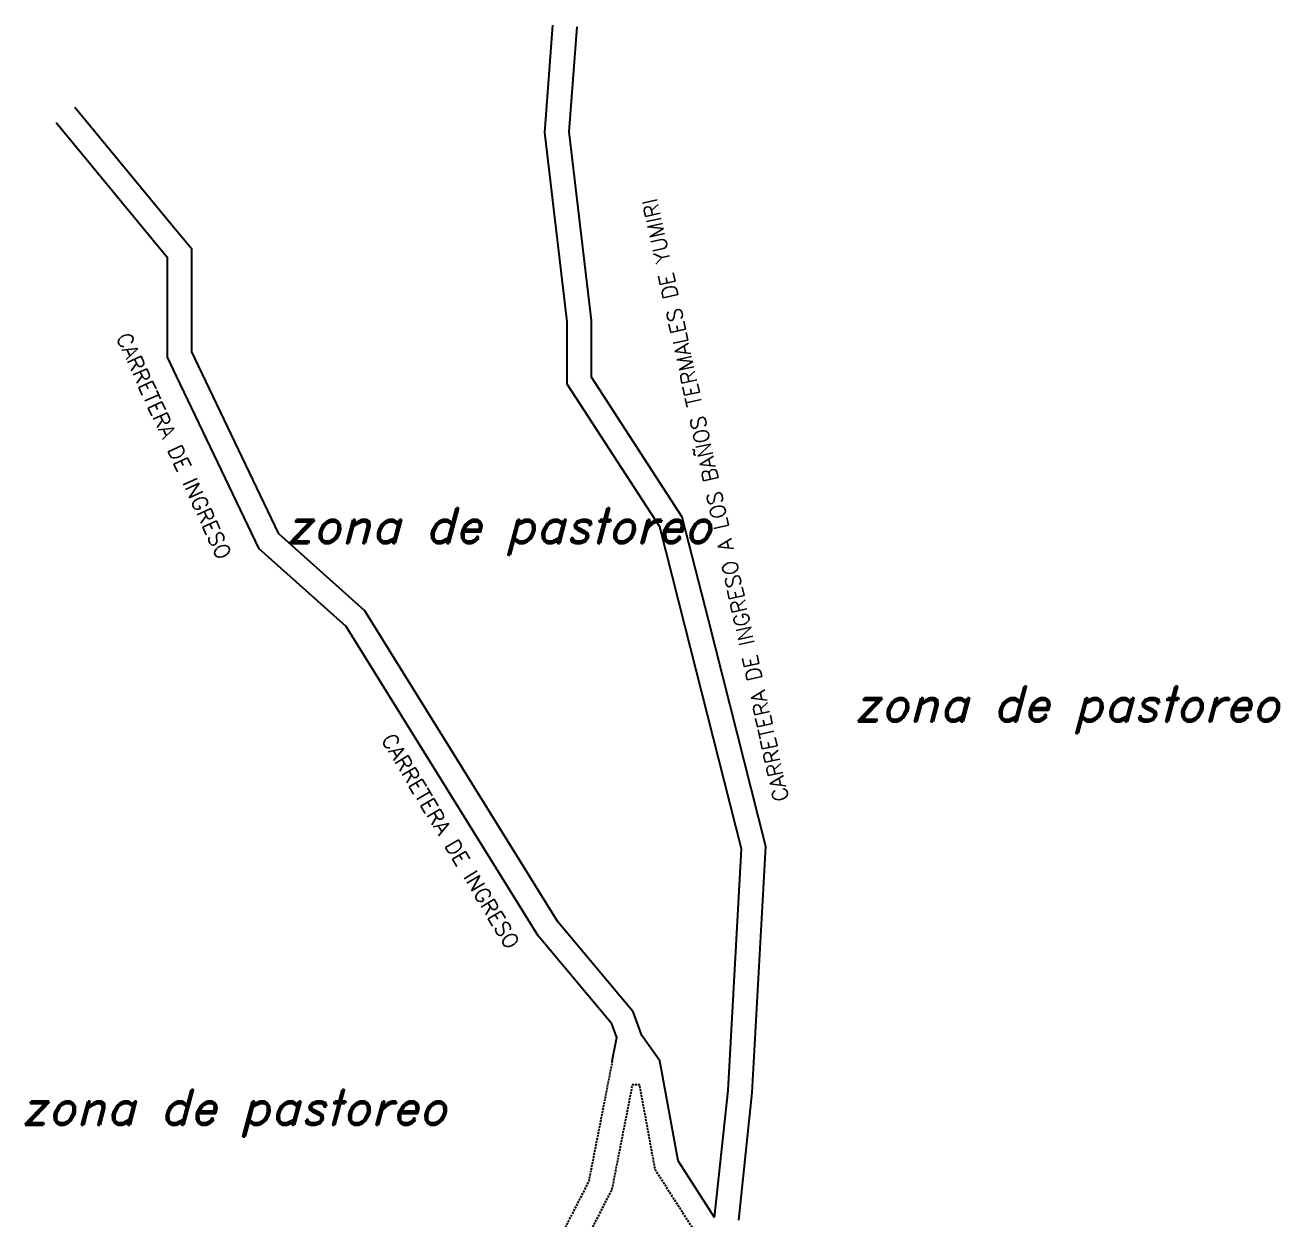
# Model space of a CAD drawing. Header units: metres. Extents: x 758904 to 760277, y 8387332 to 8387980.
# Drawn here: x 758904.2 to 759214.7, y 8387599.1 to 8387894.7 of the extents above; entities that cross this region are included whole.
import ezdxf
from ezdxf.enums import TextEntityAlignment as Align

# ---------------------------------------------------------------- set-up
doc = ezdxf.new("R2010")
doc.units = ezdxf.units.M
doc.linetypes.add('DASHED', pattern=[0.75, 0.5, -0.25])
doc.layers.add('Capa1', color=7, linetype='DASHED')
doc.layers.add('NOMBRE', color=40, linetype='Continuous')
doc.layers.add('Texto calles', color=7, linetype='Continuous', lineweight=18)
doc.styles.add('ambiente', font='romand.shx', dxfattribs={"oblique": 15})
doc.styles.get("Standard").update_dxf_attribs({"font": 'simplex.shx'})

msp = doc.modelspace()

# ---------------------------------------------------------------- linework, layer by layer
at = {"elevation": 4278.533, "flags": 128}
for points in [[(759074.946, 8387599.41), (759078.258, 8387630.873), (759081.584, 8387690.744), (759067.567, 8387746.01), (759061.363, 8387770.469), (759038.435, 8387805.809), (759038.435, 8387821.255), (759032.859, 8387868.152), (759034.886, 8387894.74)], [(759080.913, 8387598.782), (759084.24, 8387630.392), (759087.626, 8387691.329), (759073.383, 8387747.485), (759066.936, 8387772.904), (759044.435, 8387807.585), (759044.435, 8387821.61), (759038.886, 8387868.279), (759040.868, 8387894.284)], [(759061.393, 8387638.209), (759056.938, 8387644.529), (759054.792, 8387650.419), (759036.09, 8387672.696), (759012.541, 8387710.692), (758988.359, 8387749.709), (758967.018, 8387768.71), (758947.148, 8387810.373), (758945.496, 8387813.837), (758945.496, 8387830.738), (758945.496, 8387839.215), (758940.551, 8387845.215), (758916.547, 8387874.338)], [(759049.602, 8387638.278), (759050.729, 8387644.043), (759049.516, 8387647.371), (759031.217, 8387669.169), (759007.441, 8387707.531), (758983.718, 8387745.807), (758962.123, 8387765.034), (758941.732, 8387807.791), (758939.496, 8387812.479), (758939.496, 8387830.738), (758939.496, 8387837.061), (758935.921, 8387841.398), (758911.917, 8387870.521)], [(759074.946, 8387599.41), (759065.917, 8387613.522), (759061.38, 8387638.278), (759061.344, 8387638.278)]]:
    msp.add_lwpolyline(points, dxfattribs=at)
at = {"layer": 'Capa1', "elevation": 4278.533, "flags": 128}
for points in [[(759049.602, 8387638.278), (759043.763, 8387608.414), (759033.874, 8387589.026), (759028.41, 8387563.69), (759024.209, 8387533.529), (759018.499, 8387509.548), (759015.613, 8387496.745), (759014.051, 8387481.335), (759009.889, 8387470.473), (759013.982, 8387446.945), (759019.505, 8387428.315), (759029.751, 8387413.855), (759070.928, 8387383.856), (759141.896, 8387332.154)], [(759069.275, 8387533.625), (759065.739, 8387560.195), (759071.585, 8387589.244), (759069.414, 8387596.924), (759060.227, 8387611.281), (759056.38, 8387632.278), (759054.542, 8387632.278), (759049.49, 8387606.437), (759039.574, 8387586.996), (759034.322, 8387562.643), (759030.112, 8387532.418), (759024.344, 8387508.193), (759021.546, 8387495.78), (759019.939, 8387479.935), (759016.084, 8387469.872), (759019.834, 8387448.316), (759024.975, 8387430.973), (759034.079, 8387418.126), (759074.461, 8387388.706), (759145.429, 8387337.004)]]:
    msp.add_lwpolyline(points, dxfattribs=at)

# ---------------------------------------------------------------- texts
at = {"layer": 'NOMBRE', "style": 'ambiente', "oblique": 15, "text_generation_flag": 6}
for p in [(759021.505, 8387770.763), (759162.122, 8387726.614), (758955.855, 8387626.718)]:
    msp.add_text('zona de pastoreo', height=8.64, rotation=180, dxfattribs=at).set_placement(p, align=Align.MIDDLE_CENTER)
at = {"layer": 'Texto calles'}
for s, rotation, p in [('CARRETERA DE INGRESO A LOS BAÑOS TERMALES DE YUMIRI', 102.38247, (759093.32, 8387702.929)), ('CARRETERA DE INGRESO', 294.55657, (758926.672, 8387817.44)), ('CARRETERA DE INGRESO', 300.90778, (758992.304, 8387717.82))]:
    msp.add_text(s, height=3.75, rotation=rotation, dxfattribs=at).set_placement(p)

doc.saveas('drawing.dxf')
